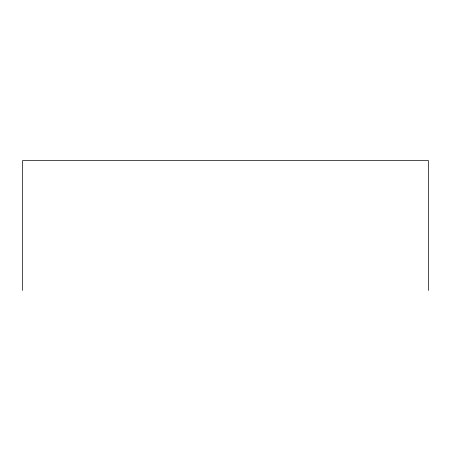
<?xml version="1.0" encoding="UTF-8"?>
<svg xmlns="http://www.w3.org/2000/svg" width="451" height="451" viewBox="0 0 451 451"><rect width="100%" height="100%" fill="white"/><g stroke="black" fill="none" stroke-linecap="round" stroke-linejoin="round"><path stroke-width="0.68" d="M428.45 290.405L428.45 160.595L22.55 160.595L22.55 290.405"/></g></svg>
